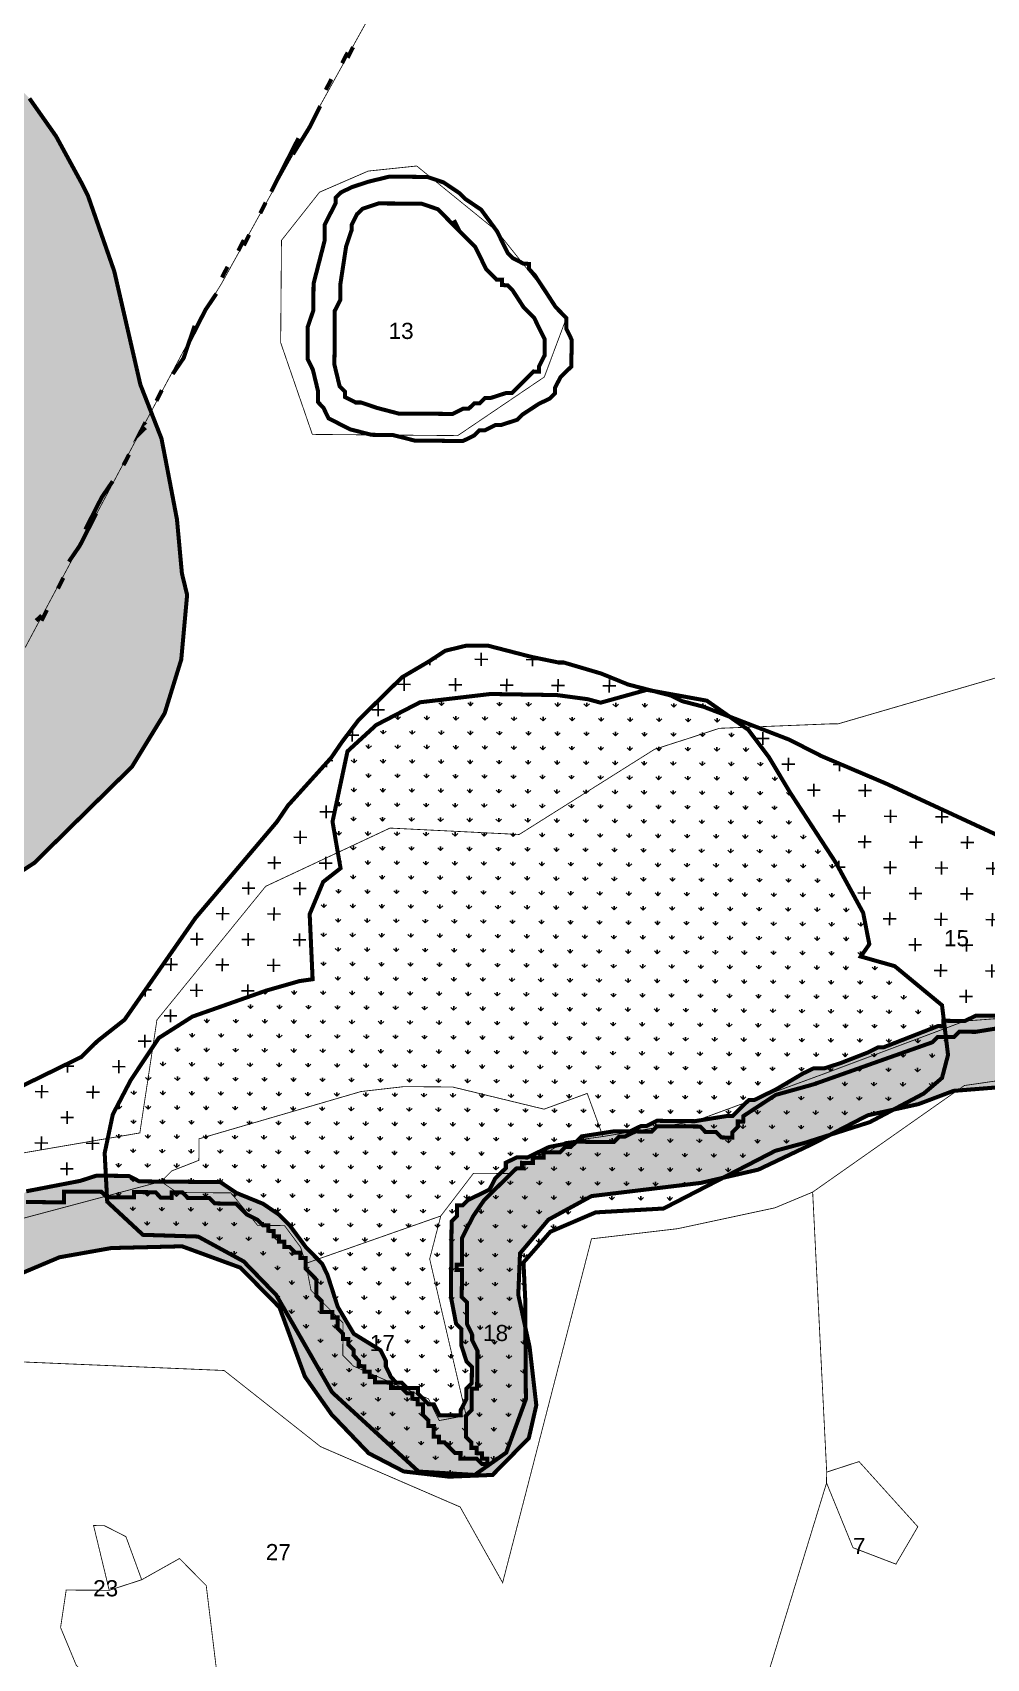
# Model space of a CAD drawing. Header units: metres. Extents: x 317370 to 326712, y 1824935 to 1838812.
# Drawn here: x 325332 to 326046, y 1825680 to 1826898 of the extents above; entities that cross this region are included whole.
import ezdxf

# ---------------------------------------------------------------- set-up
doc = ezdxf.new("R2010")
doc.units = ezdxf.units.M
doc.header["$MEASUREMENT"] = 0
for name, color, linetype in [('20M CRZ LINE', 140, 'Continuous'), ('CRZ LINE FOR RIVER OR CREEK', 84, 'Continuous'), ('HAZARDS LINE', 1, 'Continuous'), ('INTERTIDAL ZONE', 5, 'Continuous'), ('LOW TIDE LINE', 5, 'Continuous'), ('MANGROOVE', 112, 'Continuous'), ('NDZ-200M FROM CRZ', 30, 'Continuous'), ('RIVER', 4, 'Continuous'), ('SURVEY NO.', 7, 'Continuous'), ('SURVEY PLOT BOUNDARY', 35, 'Continuous'), ('VILLAGE BOUNDARY', 212, 'Continuous')]:
    doc.layers.add(name, color=color, linetype=linetype)
doc.layers.add('HIGH TIDE LINE', color=7, linetype='Continuous', true_color=0xff00c5)
doc.styles.add('PDF Arial', font='arial.ttf')
pattern_1 = [(89.54917, (306983.874, 1824194.798), (-10.7745325, 10.9454397), [2.879778, -18.840867]), (44.54917, (306983.874, 1824194.798), (-10.774532, 10.94544), [2.879778, -12.479037]), (134.54917, (306983.874, 1824194.798), (-10.94544, -10.774532), [2.879778, -12.479037])]
pattern_2 = [(359.54917, (306983.874, 1824194.798), (19.348987, 19.046862), [9.59926, -28.79778]), (89.54917, (306988.635, 1824189.961), (-19.046862, 19.348987), [9.59926, -28.79778])]

# ---------------------------------------------------------------- blocks, each defined once
blk = doc.blocks.new('81')
at = {"layer": 'INTERTIDAL ZONE'}
h = blk.add_hatch(dxfattribs=at)
h.set_pattern_fill('CROSS', color=256, scale=3.023389, angle=-0.4508)
h.set_pattern_definition(pattern_2)
h.paths.add_polyline_path([(325757.6, 1826417.8), (325729.5, 1826426.1), (325725.5, 1826426.1), (325705.3, 1826430.3), (325673.2, 1826438.6), (325657, 1826438.8), (325640.9, 1826434.9), (325628.7, 1826426.9), (325608.5, 1826415), (325592.2, 1826399), (325576, 1826383), (325563.8, 1826366.9), (325555.6, 1826354.9), (325523.1, 1826318.9), (325514.9, 1826306.8), (325453.9, 1826234.7), (325400.9, 1826158.6), (325380.6, 1826142.6), (325368.4, 1826130.6), (325319.8, 1826106.8), (325287.5, 1826099), (325263.3, 1826095.1), (325239.1, 1826091.3), (325198.8, 1826087.6), (325162.5, 1826083.8), (325134.2, 1826080), (325077.6, 1826060.3), (325013.6, 1826031.1), (325027.5, 1826022.5), (325031.1, 1826017.4), (325037, 1826020.3), (325041.1, 1826024.3), (325045.1, 1826024.3), (325069.3, 1826032.2), (325089.6, 1826040.1), (325093.6, 1826040), (325109.7, 1826043.9), (325142, 1826043.7), (325154, 1826039.6), (325178.2, 1826039.4), (325186.3, 1826043.3), (325190.3, 1826039.3), (325198.4, 1826039.2), (325202.4, 1826035.1), (325218.5, 1826035), (325234.6, 1826026.8), (325234.5, 1826022.8), (325238.6, 1826022.8), (325242.5, 1826014.7), (325246.5, 1826010.6), (325250.6, 1826010.6), (325254.6, 1826006.5), (325282.8, 1826006.3), (325307.1, 1826018.2), (325311.1, 1826022.2), (325323.2, 1826026.1), (325327.3, 1826030.1), (325367.7, 1826037.9), (325379.8, 1826041.8), (325386.9, 1826041.8), (325386, 1826058.7), (325392.1, 1826087.7), (325405.6, 1826113.5), (325426.5, 1826144.9), (325451.6, 1826160.9), (325506.6, 1826180.3), (325531.7, 1826187.5), (325541.6, 1826188.9), (325539.4, 1826237.6), (325549.5, 1826261.8), (325562.5, 1826272), (325556.5, 1826306.9), (325567.7, 1826359.6), (325589.2, 1826379.3), (325622, 1826396.3), (325674.7, 1826402.5), (325724.4, 1826401.7), (325747.5, 1826398.6), (325757.1, 1826396), (325792.4, 1826405.8), (325777.7, 1826409.6)])
h = blk.add_hatch(dxfattribs=at)
h.set_pattern_fill('CROSS', color=256, scale=3.023389, angle=-0.4508)
h.set_pattern_definition(pattern_2)
h.paths.add_polyline_path([(326300.1, 1826195.8), (326320.3, 1826199.7), (326344.5, 1826203.5), (326364.7, 1826207.4), (326372.8, 1826211.4), (326384.9, 1826215.3), (326388.9, 1826215.3), (326397, 1826219.3), (326405.1, 1826219.2), (326409.1, 1826223.2), (326413.1, 1826219.1), (326417.2, 1826219.1), (326425.2, 1826211), (326433.2, 1826206.9), (326441.3, 1826206.8), (326453.3, 1826202.7), (326457.3, 1826202.7), (326457.4, 1826210.7), (326461.5, 1826222.8), (326481.7, 1826222.6), (326485.8, 1826226.6), (326493.8, 1826230.6), (326497.9, 1826230.6), (326493.7, 1826206.4), (326497.7, 1826206.4), (326501.7, 1826202.3), (326525.9, 1826206.2), (326546.1, 1826206), (326546.1, 1826210), (326521.9, 1826210.2), (326513.9, 1826214.3), (326509.8, 1826214.3), (326509.9, 1826218.4), (326501.9, 1826226.5), (326501.9, 1826230.5), (326497.9, 1826234.6), (326445.5, 1826235), (326393.1, 1826239.4), (326324.6, 1826240), (326272.3, 1826248.5), (326244.1, 1826252.7), (326228, 1826256.9), (326215.9, 1826257), (326187.7, 1826261.2), (326155.5, 1826265.5), (326139.4, 1826269.7), (326123.3, 1826273.8), (326075.1, 1826290.3), (326059, 1826294.5), (325970.6, 1826335.5), (325922.4, 1826356), (325898.3, 1826368.3), (325866.2, 1826380.7), (325853.7, 1826385.5), (325867.7, 1826375.6), (325883, 1826355.3), (325898.9, 1826328.7), (325933.3, 1826275.9), (325953.6, 1826238.6), (325958.2, 1826215.1), (325951.8, 1826205.9), (325977.2, 1826198.7), (326012.6, 1826169.4), (326014, 1826157.8), (326029.7, 1826157.6), (326037.8, 1826161.6), (326053.9, 1826161.5), (326070, 1826157.3), (326110.3, 1826157), (326122.4, 1826152.9), (326130.4, 1826148.8), (326134.4, 1826148.8), (326138.4, 1826144.7), (326142.4, 1826140.6), (326142.4, 1826136.6), (326154.5, 1826136.5), (326158.6, 1826140.5), (326162.6, 1826144.5), (326166.7, 1826152.5), (326182.9, 1826160.5), (326191, 1826160.4), (326215.2, 1826172.3), (326251.6, 1826180.1), (326255.6, 1826184.1), (326275.8, 1826188)])
at = {"layer": 'MANGROOVE'}
h = blk.add_hatch(dxfattribs=at)
h.set_pattern_fill('GRASS', color=256, scale=0.604678, angle=-0.4508)
h.set_pattern_definition(pattern_1)
h.paths.add_polyline_path([(325443.8, 1826492.8), (325440.1, 1826533.2), (325432.4, 1826573.6), (325428.5, 1826593.8), (325412.7, 1826634.2), (325393.2, 1826719), (325373.5, 1826775.6), (325369.5, 1826783.7), (325349.6, 1826820.2), (325329.7, 1826848.5), (325321.7, 1826856.7), (325317.7, 1826860.7), (325285.8, 1826897.3), (325265.7, 1826913.5), (325247.8, 1826926.6), (325232.5, 1826913), (325223.1, 1826896.6), (325220.7, 1826879.4), (325227.5, 1826845), (325228.4, 1826817.3), (325224.6, 1826800.9), (325210.5, 1826771.1), (325179, 1826724.9), (325164.7, 1826710.5), (325154.6, 1826706.4), (325132.6, 1826720.4), (325099.8, 1826730.8), (325070.3, 1826736.2), (325017.2, 1826737), (324966.6, 1826731.4), (324914.8, 1826730.7), (324892.7, 1826723.8), (324871.5, 1826738.5), (324855.8, 1826746.1), (324825.2, 1826797.2), (324796.9, 1826813.8), (324783.9, 1826819.6), (324781.5, 1826856.7), (324769.7, 1826888.9), (324759.4, 1826904.7), (324742.3, 1826914.2), (324703.4, 1826914.1), (324692.9, 1826910.1), (324676.7, 1826898.3), (324660.8, 1826877.5), (324650.2, 1826853.6), (324640.6, 1826830.1), (324631.8, 1826797.3), (324630.3, 1826666), (324616.3, 1826651.5), (324595.7, 1826645.7), (324564.3, 1826642.9), (324528.1, 1826652.2), (324484.1, 1826673.1), (324465.6, 1826699), (324453.2, 1826732.8), (324404.8, 1826792), (324379.9, 1826805.6), (324352.6, 1826804.4), (324321.9, 1826803.1), (324204.3, 1826845.2), (324196.6, 1826872.9), (324180.3, 1826889.5), (324143, 1826906.6), (324113.1, 1826908.7), (324071.9, 1826894.8), (324019.2, 1826873.6), (323994.1, 1826872.3), (323968.4, 1826884.4), (323939.3, 1826894.4), (323904.1, 1826886.4), (323858.4, 1826872.2), (323820, 1826858.3), (323790.4, 1826847.7), (323774.9, 1826833.2), (323766.2, 1826811.6), (323759.2, 1826783.6), (323759.5, 1826772.9), (323772.9, 1826768.4), (323781.1, 1826755.9), (323783.9, 1826750.1), (323785.5, 1826747.7), (323791, 1826732.3), (323788.8, 1826716.9), (323788.8, 1826711.5), (323788.7, 1826703.4), (323788.6, 1826691.3), (323784.5, 1826679.3), (323780.3, 1826663.2), (323776.2, 1826643), (323788.2, 1826638.9), (323812.4, 1826638.7), (323836.6, 1826638.5), (323848.6, 1826630.4), (323860.7, 1826630.3), (323876.9, 1826634.2), (323885, 1826638.2), (323897.1, 1826646.1), (323909.2, 1826650.1), (323917.3, 1826654), (323929.5, 1826666), (323933.5, 1826666), (323941.7, 1826674), (323953.8, 1826673.9), (323965.9, 1826677.8), (323986, 1826677.7), (323994.1, 1826681.6), (323998.2, 1826685.6), (324006.3, 1826693.6), (324018.4, 1826693.6), (324022.4, 1826693.5), (324038.6, 1826693.4), (324054.7, 1826697.3), (324066.8, 1826693.2), (324082.8, 1826685), (324094.8, 1826672.8), (324106.8, 1826656.6), (324110.8, 1826648.5), (324114.8, 1826648.4), (324118.7, 1826636.3), (324130.6, 1826608), (324138.5, 1826579.7), (324146.4, 1826559.5), (324158.1, 1826519.1), (324166, 1826490.8), (324169.8, 1826470.6), (324169.7, 1826450.5), (324169.5, 1826430.3), (324169.3, 1826398.1), (324169.1, 1826373.9), (324177, 1826349.6), (324188.9, 1826333.4), (324204.9, 1826321.2), (324237.1, 1826304.8), (324269.2, 1826288.4), (324293.3, 1826280.2), (324321.5, 1826275.9), (324341.6, 1826275.8), (324353.7, 1826275.7), (324365.8, 1826275.6), (324377.9, 1826275.5), (324386, 1826275.4), (324414.2, 1826279.2), (324422.3, 1826279.1), (324442.4, 1826279), (324486.8, 1826282.7), (324531.2, 1826282.3), (324567.5, 1826286.1), (324591.6, 1826285.9), (324631.9, 1826277.5), (324668.1, 1826269.1), (324716.3, 1826244.6), (324760.5, 1826224.1), (324772.5, 1826219.9), (324792.6, 1826215.8), (324828.9, 1826207.4), (324840.9, 1826203.3), (324893.3, 1826194.8), (324941.6, 1826194.4), (324982, 1826198.1), (325014.2, 1826197.9), (325018.2, 1826197.9), (325034.4, 1826201.8), (325111, 1826209.2), (325163.4, 1826204.8), (325167.4, 1826204.7), (325175.5, 1826208.7), (325207.8, 1826216.5), (325228, 1826220.4), (325232.1, 1826224.4), (325252.3, 1826232.3), (325264.4, 1826236.2), (325280.6, 1826244.2), (325284.6, 1826244.1), (325296.8, 1826252.1), (325333.3, 1826276), (325361.7, 1826304), (325406.4, 1826348), (325430.9, 1826388.1), (325443.3, 1826428.3), (325447.7, 1826476.7)])
h = blk.add_hatch(dxfattribs=at)
h.set_pattern_fill('GRASS', color=256, scale=0.604678, angle=-0.4508)
h.set_pattern_definition(pattern_1)
h.paths.add_polyline_path([(325405.6, 1826113.5), (325426.5, 1826144.9), (325451.6, 1826160.9), (325506.6, 1826180.3), (325531.7, 1826187.5), (325541.6, 1826188.9), (325539.4, 1826237.6), (325549.5, 1826261.8), (325562.5, 1826272), (325556.5, 1826306.9), (325567.7, 1826359.6), (325589.2, 1826379.3), (325622, 1826396.3), (325674.7, 1826402.5), (325724.4, 1826401.7), (325747.5, 1826398.6), (325757.1, 1826396), (325791.7, 1826405.6), (325836.6, 1826397.5), (325867.7, 1826375.6), (325883, 1826355.3), (325898.9, 1826328.7), (325933.3, 1826275.9), (325953.6, 1826238.6), (325958.2, 1826215.1), (325951.8, 1826205.9), (325977.2, 1826198.7), (326012.6, 1826169.4), (326017.1, 1826132.2), (326012.6, 1826115), (325998.9, 1826103.3), (325958.6, 1826081.9), (325910.3, 1826066.5), (325887.8, 1826060.4), (325804.2, 1826017.2), (325753.4, 1826014.3), (325719.5, 1825999.8), (325699.4, 1825976.8), (325700.7, 1825949.3), (325701.2, 1825874.4), (325686.5, 1825834.4), (325662.9, 1825817.7), (325620.9, 1825820.2), (325556.2, 1825879.6), (325514.4, 1825952.4), (325490, 1825977.6), (325455.9, 1825996.2), (325414.6, 1825997.5), (325387.9, 1826022.3), (325386, 1826058.7), (325392.1, 1826087.7)])
at = {"layer": 'NDZ-200M FROM CRZ'}
h = blk.add_hatch(dxfattribs=at)
h.set_pattern_fill('CROSS', color=256, scale=3.023389, angle=-0.4508)
h.set_pattern_definition([(359.54917, (306983.874, 1824194.798), (19.348987, 19.046862), [9.59926, -28.79778]), (89.54917, (306988.635, 1824189.961), (-19.046862, 19.348987), [9.59926, -28.79778])])
h.paths.add_polyline_path([(325109.3, 1825991.5), (325147.6, 1825991.2), (325181.9, 1825991), (325218, 1825970.5), (325248.1, 1825958.2), (325282.4, 1825957.9), (325316.7, 1825965.7), (325352.2, 1825980.7), (325391, 1825987.6), (325443.9, 1825988.9), (325487.6, 1825972.9), (325516.8, 1825943.2), (325535.8, 1825891.4), (325555.8, 1825863), (325583.6, 1825833.9), (325609.8, 1825820.3), (325643.8, 1825816.4), (325676.3, 1825817.7), (325703.4, 1825845.3), (325709, 1825869.9), (325704, 1825913.4), (325695.5, 1825952.6), (325696.8, 1825983.6), (325718.1, 1826008.9), (325750.3, 1826026.5), (325832.2, 1826036.4), (325875.1, 1826046.3), (325916.1, 1826065.8), (325957, 1826087), (325995, 1826095.4), (326021.2, 1826105.3), (326067.6, 1826109), (326106.3, 1826105.4), (326125.9, 1826092.4), (326154.1, 1826088.1), (326186.8, 1826100.6), (326210.8, 1826115.9), (326294.7, 1826138.6), (326330, 1826151.3), (326379, 1826155), (326408.7, 1826162.7), (326445.1, 1826162.2), (326481.2, 1826160.4), (326472.6, 1826110.9), (326452.4, 1826081.7), (326435.6, 1826001.2), (326433.2, 1825962.9), (326447, 1825936), (326460.7, 1825914.7), (326485.4, 1825897), (326507.3, 1825895.9), (326543.7, 1825907.1), (326544.1, 1825960.1), (326540.2, 1825968.2), (326532.2, 1825976.3), (326528.2, 1825980.4), (326503.8, 1825960.4), (326507.8, 1825956.3), (326523.7, 1825928), (326523.7, 1825924), (326515.6, 1825924), (326511.6, 1825920), (326507.5, 1825920), (326503.5, 1825924.1), (326499.5, 1825924.1), (326495.5, 1825928.2), (326487.5, 1825940.4), (326483.6, 1825948.5), (326483.6, 1825956.5), (326479.7, 1825964.6), (326479.8, 1825976.7), (326483.8, 1825976.7), (326516.2, 1825992.6), (326516.2, 1825996.6), (326479.8, 1825988.8), (326475.8, 1825992.9), (326480.1, 1826021.1), (326484.2, 1826029.1), (326484.3, 1826037.1), (326528.5, 1826024.7), (326532.6, 1826036.8), (326496.4, 1826045.1), (326492.4, 1826045.1), (326488.4, 1826049.2), (326492.5, 1826061.3), (326500.7, 1826077.3), (326504.8, 1826085.4), (326504.8, 1826089.4), (326512.9, 1826089.3), (326524.9, 1826085.2), (326529, 1826085.2), (326545, 1826075.4), (326545.3, 1826107.9), (326537.3, 1826113.3), (326525.3, 1826125.5), (326521.2, 1826125.6), (326521.3, 1826137.6), (326525.4, 1826137.6), (326525.5, 1826153.7), (326529.5, 1826153.7), (326529.5, 1826157.7), (326537.6, 1826157.7), (326537.6, 1826161.7), (326533.7, 1826173.8), (326537.8, 1826177.8), (326533.9, 1826198), (326546, 1826199.9), (326546.1, 1826206), (326525.9, 1826206.2), (326501.7, 1826202.3), (326497.7, 1826206.4), (326493.7, 1826206.4), (326497.9, 1826230.6), (326493.8, 1826230.6), (326485.8, 1826226.6), (326481.7, 1826222.6), (326461.5, 1826222.8), (326457.4, 1826210.7), (326457.3, 1826202.7), (326453.3, 1826202.7), (326441.3, 1826206.8), (326433.2, 1826206.9), (326425.2, 1826211), (326417.2, 1826219.1), (326413.1, 1826219.1), (326409.1, 1826223.2), (326405.1, 1826219.2), (326397, 1826219.3), (326388.9, 1826215.3), (326384.9, 1826215.3), (326372.8, 1826211.4), (326364.7, 1826207.4), (326344.5, 1826203.5), (326320.3, 1826199.7), (326300.1, 1826195.8), (326275.8, 1826188), (326255.6, 1826184.1), (326251.6, 1826180.1), (326215.2, 1826172.3), (326191, 1826160.4), (326182.9, 1826160.5), (326166.7, 1826152.5), (326162.6, 1826144.5), (326158.6, 1826140.5), (326154.5, 1826136.5), (326142.4, 1826136.6), (326142.4, 1826140.6), (326138.4, 1826144.7), (326134.4, 1826148.8), (326130.4, 1826148.8), (326122.4, 1826152.9), (326110.3, 1826157), (326070, 1826157.3), (326053.9, 1826161.5), (326037.8, 1826161.6), (326029.7, 1826157.6), (326013.6, 1826157.8), (326013.5, 1826153.7), (326009.5, 1826153.8), (325969.1, 1826138), (325965.1, 1826138), (325957, 1826134), (325936.7, 1826126.1), (325924.6, 1826122.2), (325916.6, 1826122.2), (325908.5, 1826118.3), (325888.2, 1826106.3), (325872, 1826098.4), (325868, 1826098.4), (325863.9, 1826094.4), (325859.9, 1826090.4), (325855.8, 1826086.4), (325851.8, 1826086.5), (325827.6, 1826082.6), (325799.3, 1826082.9), (325791.3, 1826078.9), (325787.2, 1826078.9), (325779.1, 1826075), (325767, 1826075), (325742.8, 1826071.2), (325738.8, 1826067.2), (325718.6, 1826063.3), (325710.5, 1826059.4), (325702.4, 1826055.4), (325694.3, 1826055.5), (325686.2, 1826051.5), (325686.2, 1826047.5), (325682.1, 1826043.5), (325678.1, 1826039.5), (325674, 1826031.4), (325657.8, 1826023.5), (325653.7, 1826019.5), (325649.7, 1826019.5), (325649.6, 1826011.5), (325645.6, 1826007.5), (325645.1, 1825951), (325649, 1825930.8), (325653, 1825926.8), (325652.9, 1825914.7), (325656.8, 1825902.6), (325660.8, 1825898.5), (325660.7, 1825886.4), (325656.7, 1825882.4), (325656.6, 1825874.3), (325652.5, 1825866.3), (325652.5, 1825862.3), (325636.4, 1825862.4), (325632.4, 1825870.5), (325628.4, 1825870.5), (325624.4, 1825874.6), (325620.4, 1825878.7), (325620.4, 1825882.7), (325612.3, 1825882.7), (325608.3, 1825886.8), (325604.3, 1825886.8), (325600.3, 1825890.9), (325596.4, 1825899), (325596.4, 1825903), (325592.4, 1825911.1), (325572.4, 1825923.4), (325560.4, 1825943.6), (325556.5, 1825955.8), (325552.6, 1825967.9), (325548.6, 1825976), (325540.6, 1825984.1), (325536.6, 1825988.2), (325524.6, 1826004.4), (325516.6, 1826012.5), (325504.6, 1826020.7), (325484.5, 1826028.9), (325472.5, 1826037), (325412, 1826037.5), (325404, 1826041.6), (325379.8, 1826041.8), (325367.7, 1826037.9), (325327.3, 1826030.1), (325323.2, 1826026.1), (325311.1, 1826022.2), (325307.1, 1826018.2), (325282.8, 1826006.3), (325254.6, 1826006.5), (325250.6, 1826010.6), (325246.5, 1826010.6), (325242.5, 1826014.7), (325238.6, 1826022.8), (325234.5, 1826022.8), (325234.6, 1826026.8), (325218.5, 1826035), (325202.4, 1826035.1), (325198.4, 1826039.2), (325190.3, 1826039.3), (325186.3, 1826043.3), (325178.2, 1826039.4), (325154, 1826039.6), (325142, 1826043.7), (325109.7, 1826043.9), (325093.6, 1826040), (325089.6, 1826040.1), (325069.3, 1826032.2), (325045.1, 1826024.3), (325041.1, 1826024.3), (325037, 1826020.3), (325020.8, 1826012.4), (325012.7, 1826000.3), (325008.6, 1825992.3), (325008.5, 1825988.3), (325004.4, 1825972.2), (325004.3, 1825960.1), (325000.2, 1825956.1), (324992, 1825940), (324988, 1825936), (324983.9, 1825928), (324983.8, 1825924), (324987.8, 1825919.9), (324987.8, 1825911.8), (324995.8, 1825903.7), (324995.5, 1825867.4), (324999.4, 1825859.3), (324999.3, 1825843.2), (324967.1, 1825843.5), (324959, 1825847.6), (324947, 1825851.7), (324947, 1825855.7), (324943, 1825855.8), (324943, 1825859.8), (324939.1, 1825867.9), (324935, 1825867.9), (324927, 1825872), (324910.9, 1825872.1), (324890.7, 1825876.3), (324830.3, 1825876.8), (324810.1, 1825872.9), (324802, 1825869), (324797.9, 1825865), (324793.9, 1825861), (324789.8, 1825852.9), (324785.7, 1825848.9), (324761.5, 1825849.1), (324757.5, 1825845.1), (324753.4, 1825845.2), (324749.4, 1825841.2), (324741.3, 1825841.2), (324741.3, 1825837.2), (324733.2, 1825833.2), (324729.1, 1825825.2), (324729.1, 1825821.2), (324725, 1825817.2), (324720.9, 1825813.2), (324716.9, 1825809.2), (324712.8, 1825805.2), (324704.7, 1825801.2), (324696.6, 1825797.2), (324692.6, 1825797.3), (324684.5, 1825793.3), (324676.4, 1825793.3), (324668.4, 1825789.4), (324664.3, 1825789.4), (324660.3, 1825785.4), (324656.2, 1825785.4), (324652.2, 1825781.4), (324648.1, 1825777.4), (324648.1, 1825773.4), (324640, 1825769.4), (324631.9, 1825769.5), (324619.8, 1825761.5), (324603.5, 1825749.6), (324587.3, 1825733.6), (324587.3, 1825729.5), (324579.1, 1825717.5), (324575, 1825713.5), (324570.9, 1825701.5), (324566.9, 1825697.5), (324558.8, 1825693.5), (324546.7, 1825693.6), (324514.5, 1825697.9), (324498.3, 1825694), (324474.1, 1825694.2), (324445.9, 1825690.3), (324405.5, 1825682.6), (324389.3, 1825678.7), (324385.3, 1825678.7), (324377.2, 1825674.8), (324365.1, 1825666.8), (324332.7, 1825646.9), (324308.4, 1825635), (324304.3, 1825631), (324276.1, 1825631.2), (324264, 1825627.3), (324199.4, 1825611.6), (324187.3, 1825611.7), (324183.2, 1825607.7), (324179.2, 1825607.8), (324171.1, 1825603.8), (324159, 1825599.9), (324150.9, 1825599.9), (324134.7, 1825592), (324102.3, 1825572.1), (324082.1, 1825560.2), (324078, 1825560.2), (324053.7, 1825544.3), (324033.4, 1825524.3), (324025.3, 1825520.3), (324017.1, 1825504.2), (324009, 1825496.2), (324008.8, 1825472), (324012.8, 1825463.9), (324016.7, 1825447.8), (324024.6, 1825427.6), (324024.5, 1825423.5), (324028.5, 1825419.5), (324040.5, 1825403.3), (324048.5, 1825395.1), (324060.5, 1825378.9), (324064.4, 1825370.8), (324068.4, 1825362.7), (324072.4, 1825358.7), (324076.4, 1825354.6), (324080.4, 1825346.5), (324088.4, 1825342.4), (324092.4, 1825338.3), (324096.4, 1825338.3), (324104.4, 1825330.2), (324120.5, 1825322), (324136.6, 1825313.8), (324160.7, 1825313.6), (324189, 1825317.4), (324209.2, 1825321.3), (324233.4, 1825329.2), (324245.5, 1825333.1), (324261.7, 1825341), (324281.9, 1825344.9), (324330.3, 1825344.5), (324334.3, 1825340.5), (324338.3, 1825336.4), (324338.1, 1825316.2), (324334.1, 1825312.2), (324321.9, 1825304.3), (324305.7, 1825296.3), (324301.7, 1825292.3), (324297.6, 1825288.3), (324293.5, 1825284.3), (324285.4, 1825276.3), (324285.4, 1825272.3), (324277.2, 1825256.3), (324273.1, 1825248.2), (324272.9, 1825220), (324276.8, 1825211.9), (324276.8, 1825207.9), (324280.8, 1825199.8), (324280.7, 1825191.7), (324276.6, 1825187.7), (324276.6, 1825183.7), (324284.6, 1825171.5), (324292.6, 1825167.4), (324304.6, 1825155.2), (324312.6, 1825147.1), (324316.5, 1825135), (324328.5, 1825122.8), (324332.5, 1825114.7), (324344.4, 1825090.4), (324348.3, 1825078.3), (324356.3, 1825066.1), (324360.2, 1825054), (324380.2, 1825029.7), (324384.2, 1825021.6), (324392.2, 1825013.4), (324400.2, 1825005.3), (324408.2, 1825001.2), (324420.2, 1824993.1), (324436.3, 1824988.9), (324432.2, 1824980.9), (324444.3, 1824976.8), (324456.3, 1824972.6), (324496.7, 1824972.3), (324516.8, 1824976.2), (324524.9, 1824976.1), (324529, 1824980.1), (324545.1, 1824980), (324557.2, 1824988), (324565.3, 1824991.9), (324597.7, 1825007.8), (324609.8, 1825007.7), (324609.8, 1825011.7), (324613.9, 1825015.7), (324626.1, 1825023.7), (324630.1, 1825027.7), (324634.2, 1825031.7), (324638.3, 1825039.7), (324642.3, 1825043.7), (324646.4, 1825043.7), (324654.5, 1825047.7), (324682.7, 1825051.5), (324698.8, 1825051.4), (324714.8, 1825035.1), (324714.8, 1825031.1), (324730.8, 1825018.8), (324742.8, 1825010.7), (324746.8, 1825002.6), (324750.8, 1825002.6), (324762.9, 1824994.4), (324782.9, 1824982.2), (324795, 1824974), (324803, 1824969.9), (324807, 1824965.8), (324908.8, 1824965), (324872.5, 1824986.1), (324795.4, 1825031.8), (324756, 1825064.9), (324727.3, 1825089.4), (324711.3, 1825099.6), (324673, 1825104), (324644.8, 1825098.1), (324565.6, 1825047.8), (324529.3, 1825028.5), (324487.5, 1825028.3), (324452.8, 1825033.1), (324411.3, 1825068.5), (324369, 1825146.7), (324343.1, 1825181.9), (324319.1, 1825214), (324321.9, 1825244.9), (324353.9, 1825267.7), (324374.1, 1825283.7), (324390.5, 1825317.8), (324384.2, 1825357.9), (324350.8, 1825388.7), (324326.6, 1825392.9), (324284.3, 1825393.3), (324236.8, 1825389.8), (324209.6, 1825373.7), (324159.8, 1825374.4), (324120.9, 1825378.4), (324101.7, 1825406.9), (324071.2, 1825444.2), (324055.8, 1825470.7), (324069.4, 1825491.7), (324130.2, 1825533.6), (324167.9, 1825554.6), (324211.1, 1825563.2), (324259.4, 1825567.3), (324316.2, 1825572.5), (324393.6, 1825624.6), (324429.3, 1825636), (324485.8, 1825643.7), (324518.1, 1825645.4), (324550.3, 1825641.1), (324582.6, 1825648.9), (324611, 1825676.9), (324635.5, 1825709), (324678, 1825734.9), (324732.6, 1825760.7), (324783.7, 1825792), (324817.7, 1825812.4), (324846.9, 1825822.4), (324868.2, 1825824.1), (324912.5, 1825819.3), (324938.5, 1825803.4), (324978.9, 1825796.6), (325007, 1825794.8), (325033.3, 1825808.7), (325053.7, 1825843.1), (325048, 1825879.1), (325040.2, 1825915.5), (325050.5, 1825947.6), (325072.4, 1825981.5)])
at = {"layer": '20M CRZ LINE', "lineweight": 18, "const_width": 3.02}
blk.add_lwpolyline([(325647.4, 1826757.3), (325651.4, 1826749.2), (325663.4, 1826737.1), (325667.4, 1826729), (325671.3, 1826720.9), (325675.3, 1826716.8), (325679.3, 1826712.7), (325683.4, 1826712.7), (325683.3, 1826708.7), (325687.4, 1826708.6), (325691.4, 1826704.6), (325699.3, 1826692.4), (325707.3, 1826684.3), (325711.3, 1826676.2), (325715.3, 1826668.1), (325715.2, 1826664.1), (325715.2, 1826660), (325715.2, 1826656), (325711.1, 1826648), (325711, 1826643.9), (325707, 1826644), (325703, 1826640), (325698.9, 1826636), (325690.8, 1826628), (325686.7, 1826628), (325674.6, 1826624.1), (325670.6, 1826624.1), (325666.5, 1826620.1), (325662.5, 1826620.1), (325658.4, 1826616.1), (325654.4, 1826616.2), (325646.3, 1826612.2), (325638.2, 1826612.3), (325622.1, 1826612.4), (325606, 1826612.5), (325589.9, 1826616.7), (325577.8, 1826620.8), (325573.8, 1826620.8), (325565.8, 1826624.9), (325565.8, 1826629), (325561.8, 1826633), (325557.9, 1826649.2), (325558, 1826657.2), (325558, 1826665.3), (325558.1, 1826669.3), (325558.1, 1826677.4), (325558.2, 1826689.5), (325562.3, 1826697.5), (325562.4, 1826701.6), (325562.4, 1826705.6), (325562.4, 1826709.6), (325566.7, 1826737.8), (325570.8, 1826749.9), (325570.8, 1826753.9), (325574.9, 1826761.9), (325579, 1826765.9), (325591.1, 1826769.9), (325599.2, 1826769.8), (325603.2, 1826769.8), (325615.3, 1826769.7), (325623.4, 1826769.6), (325635.4, 1826765.5), (325639.4, 1826761.4), (325651.4, 1826749.2), (325663.4, 1826737.1), (325667.4, 1826729), (325671.3, 1826720.9), (325675.3, 1826716.8)], dxfattribs=at)
at = {"layer": 'CRZ LINE FOR RIVER OR CREEK', "ltscale": 0.1, "const_width": 3.02, "flags": 128}
blk.add_lwpolyline([(325316.7, 1825965.7), (325352.2, 1825980.7), (325391, 1825987.6), (325443.9, 1825988.9), (325487.6, 1825972.9), (325516.8, 1825943.2), (325535.8, 1825891.4), (325555.8, 1825863), (325583.6, 1825833.9), (325609.8, 1825820.3), (325643.8, 1825816.4), (325676.3, 1825817.7), (325703.4, 1825845.3), (325709, 1825869.9), (325704, 1825913.4), (325695.5, 1825952.6), (325696.8, 1825983.6), (325718.1, 1826008.9), (325750.3, 1826026.5), (325832.2, 1826036.4), (325875.1, 1826046.3), (325916.1, 1826065.8), (325957, 1826087), (325995, 1826095.4), (326021.2, 1826105.3), (326067.6, 1826109)], dxfattribs=at)
at = {"layer": 'HAZARDS LINE', "lineweight": 18, "const_width": 3.02}
blk.add_lwpolyline([(325327.2, 1826022.1), (325355.5, 1826021.8), (325355.5, 1826029.9), (325383.7, 1826029.7), (325387.7, 1826025.6), (325407.9, 1826025.5), (325407.9, 1826029.5), (325424, 1826029.4), (325428, 1826025.3), (325436.1, 1826025.2), (325436.1, 1826029.3), (325444.2, 1826029.2), (325448.2, 1826025.1), (325464.3, 1826025), (325468.3, 1826021), (325484.4, 1826020.8), (325488.4, 1826016.8), (325492.4, 1826012.7), (325500.5, 1826008.6), (325504.5, 1826004.5), (325508.5, 1826004.5), (325508.5, 1826000.5), (325512.5, 1826000.4), (325512.5, 1825996.4), (325516.5, 1825996.4), (325516.5, 1825992.4), (325520.5, 1825992.3), (325520.5, 1825988.3), (325524.5, 1825988.3), (325528.5, 1825984.2), (325532.5, 1825984.2), (325532.5, 1825980.1), (325536.5, 1825980.1), (325536.5, 1825972), (325540.5, 1825968), (325544.5, 1825963.9), (325544.4, 1825951.8), (325548.4, 1825947.8), (325548.3, 1825939.7), (325556.4, 1825939.6), (325556.3, 1825935.6), (325560.4, 1825935.6), (325560.3, 1825927.5), (325564.3, 1825923.4), (325564.3, 1825919.4), (325568.3, 1825919.4), (325568.3, 1825915.3), (325572.3, 1825911.3), (325572.2, 1825907.3), (325576.2, 1825903.2), (325576.2, 1825899.2), (325580.2, 1825899.1), (325580.2, 1825895.1), (325584.2, 1825895.1), (325584.2, 1825891), (325588.2, 1825891), (325588.2, 1825887), (325600.3, 1825886.9), (325600.3, 1825882.8), (325608.3, 1825882.8), (325612.3, 1825878.7), (325616.3, 1825878.7), (325616.3, 1825874.7), (325620.3, 1825874.6), (325620.3, 1825870.6), (325624.3, 1825870.6), (325624.3, 1825862.5), (325628.3, 1825858.4), (325628.2, 1825854.4), (325632.3, 1825854.4), (325632.2, 1825846.3), (325636.2, 1825846.3), (325636.2, 1825842.2), (325640.2, 1825842.2), (325644.2, 1825838.1), (325648.2, 1825834.1), (325652.3, 1825834.1), (325652.2, 1825830), (325664.3, 1825829.9), (325668.3, 1825825.9), (325672.4, 1825825.8), (325672.4, 1825829.9), (325668.4, 1825829.9), (325668.4, 1825833.9), (325664.4, 1825834), (325664.4, 1825838), (325660.4, 1825838), (325660.4, 1825842.1), (325656.4, 1825846.1), (325656.5, 1825862.2), (325660.6, 1825866.2), (325660.7, 1825882.4), (325664.7, 1825882.3), (325665, 1825910.6), (325661, 1825918.6), (325661, 1825922.7), (325657.1, 1825930.8), (325657.2, 1825946.9), (325653.2, 1825951), (325653.4, 1825971.1), (325649.3, 1825971.2), (325649.4, 1825975.2), (325653.4, 1825975.1), (325653.5, 1825995.3), (325661.7, 1826011.4), (325669.9, 1826023.4), (325686.1, 1826039.4), (325694.3, 1826047.4), (325698.3, 1826047.4), (325698.3, 1826051.4), (325706.4, 1826051.3), (325706.4, 1826055.4), (325714.5, 1826055.3), (325714.5, 1826059.3), (325726.6, 1826059.2), (325730.7, 1826063.2), (325734.7, 1826063.2), (325738.8, 1826067.2), (325767, 1826067), (325771, 1826071), (325775.1, 1826071), (325783.2, 1826074.9), (325795.3, 1826074.8), (325799.3, 1826078.8), (325831.6, 1826078.6), (325835.6, 1826074.5), (325843.6, 1826074.4), (325847.6, 1826070.4), (325855.7, 1826070.3), (325855.7, 1826074.3), (325859.8, 1826078.3), (325859.8, 1826082.4), (325863.8, 1826082.3), (325863.9, 1826086.4), (325888.2, 1826102.3), (325916.5, 1826110.2), (326005.4, 1826141.7), (326009.5, 1826145.7), (326021.5, 1826145.6), (326025.6, 1826149.6), (326037.7, 1826149.5), (326061.9, 1826153.4)], dxfattribs=at)
at = {"layer": 'HIGH TIDE LINE', "lineweight": 35, "const_width": 3.02}
blk.add_lwpolyline([(325542.3, 1826709.8), (325550.6, 1826742), (325550.7, 1826754.1), (325554.8, 1826762.1), (325558.9, 1826770.1), (325558.9, 1826774.2), (325563, 1826778.2), (325571.1, 1826782.1), (325583.2, 1826786.1), (325599.3, 1826790), (325607.4, 1826789.9), (325615.5, 1826789.8), (325627.5, 1826789.7), (325639.6, 1826785.6), (325651.6, 1826777.5), (325655.6, 1826773.4), (325667.7, 1826765.2), (325679.6, 1826749), (325683.6, 1826740.9), (325687.6, 1826732.8), (325691.6, 1826728.8), (325699.6, 1826724.7), (325703.6, 1826724.6), (325703.6, 1826720.6), (325707.6, 1826716.5), (325715.6, 1826704.4), (325723.5, 1826692.2), (325731.5, 1826684.1), (325731.5, 1826676), (325735.4, 1826667.9), (325735.4, 1826659.9), (325735.3, 1826655.9), (325735.3, 1826647.8), (325727.1, 1826639.8), (325723, 1826631.8), (325723, 1826627.7), (325719, 1826623.7), (325710.9, 1826619.8), (325698.7, 1826611.8), (325694.6, 1826607.8), (325682.5, 1826603.9), (325678.5, 1826603.9), (325670.4, 1826599.9), (325666.4, 1826600), (325662.3, 1826596), (325654.2, 1826592), (325646.1, 1826592), (325638.1, 1826592.1), (325617.9, 1826592.3), (325601.8, 1826596.4), (325585.7, 1826596.6), (325569.6, 1826600.7), (325561.6, 1826604.8), (325553.6, 1826608.9), (325549.6, 1826617), (325545.6, 1826621.1), (325545.7, 1826629.1), (325541.8, 1826645.3), (325537.8, 1826653.4), (325537.9, 1826665.5), (325537.9, 1826669.5), (325538, 1826677.6), (325542.1, 1826689.6), (325542.2, 1826697.7)], close=True, dxfattribs=at)
blk.add_lwpolyline([(325327.3, 1826030.1), (325367.7, 1826037.9), (325379.8, 1826041.8), (325404, 1826041.6), (325412, 1826037.5), (325472.5, 1826037), (325484.5, 1826028.9), (325504.6, 1826020.7), (325516.6, 1826012.5), (325524.6, 1826004.4), (325536.6, 1825988.2), (325540.6, 1825984.1), (325548.6, 1825976), (325552.6, 1825967.9), (325556.5, 1825955.8), (325560.4, 1825943.6), (325572.4, 1825923.4), (325592.4, 1825911.1), (325596.4, 1825903), (325596.4, 1825899), (325600.3, 1825890.9), (325604.3, 1825886.8), (325608.3, 1825886.8), (325612.3, 1825882.7), (325620.4, 1825882.7), (325620.4, 1825878.7), (325624.4, 1825874.6), (325628.4, 1825870.5), (325632.4, 1825870.5), (325636.4, 1825862.4), (325652.5, 1825862.3), (325652.5, 1825866.3), (325656.6, 1825874.3), (325656.7, 1825882.4), (325660.7, 1825886.4), (325660.8, 1825898.5), (325656.8, 1825902.6), (325652.9, 1825914.7), (325653, 1825926.8), (325649, 1825930.8), (325645.1, 1825951), (325645.6, 1826007.5), (325649.6, 1826011.5), (325649.7, 1826019.5), (325653.7, 1826019.5), (325657.8, 1826023.5), (325674, 1826031.4), (325678.1, 1826039.5), (325682.1, 1826043.5), (325686.2, 1826047.5), (325686.2, 1826051.5), (325694.3, 1826055.5), (325702.4, 1826055.4), (325710.5, 1826059.4), (325718.6, 1826063.3), (325738.8, 1826067.2), (325742.8, 1826071.2), (325767, 1826075), (325779.1, 1826075), (325787.2, 1826078.9), (325791.3, 1826078.9), (325799.3, 1826082.9), (325827.6, 1826082.6), (325851.8, 1826086.5), (325855.8, 1826086.4), (325859.9, 1826090.4), (325863.9, 1826094.4), (325868, 1826098.4), (325872, 1826098.4), (325888.2, 1826106.3), (325908.5, 1826118.3), (325916.6, 1826122.2), (325924.6, 1826122.2), (325936.7, 1826126.1), (325957, 1826134), (325965.1, 1826138), (325969.1, 1826138), (326009.5, 1826153.8), (326013.5, 1826153.7), (326013.6, 1826157.8), (326029.7, 1826157.6), (326037.8, 1826161.6), (326053.9, 1826161.5)], dxfattribs=at)
at = {"layer": 'INTERTIDAL ZONE', "const_width": 3.02, "flags": 128}
for points in [[(325327.3, 1826030.1), (325367.7, 1826037.9), (325379.8, 1826041.8), (325386.9, 1826041.8), (325386, 1826058.7), (325392.1, 1826087.7), (325405.6, 1826113.5), (325426.5, 1826144.9), (325451.6, 1826160.9), (325506.6, 1826180.3), (325531.7, 1826187.5), (325541.6, 1826188.9), (325539.4, 1826237.6), (325549.5, 1826261.8), (325562.5, 1826272), (325556.5, 1826306.9), (325567.7, 1826359.6), (325589.2, 1826379.3), (325622, 1826396.3), (325674.7, 1826402.5), (325724.4, 1826401.7), (325747.5, 1826398.6), (325757.1, 1826396), (325792.4, 1826405.8), (325777.7, 1826409.6), (325757.6, 1826417.8), (325729.5, 1826426.1), (325725.5, 1826426.1), (325705.3, 1826430.3), (325673.2, 1826438.6), (325657, 1826438.8), (325640.9, 1826434.9), (325628.7, 1826426.9), (325608.5, 1826415), (325592.2, 1826399), (325576, 1826383), (325563.8, 1826366.9), (325555.6, 1826354.9), (325523.1, 1826318.9), (325514.9, 1826306.8), (325453.9, 1826234.7), (325400.9, 1826158.6), (325380.6, 1826142.6), (325368.4, 1826130.6), (325319.8, 1826106.8)], [(326059, 1826294.5), (325970.6, 1826335.5), (325922.4, 1826356), (325898.3, 1826368.3), (325866.2, 1826380.7), (325853.7, 1826385.5), (325867.7, 1826375.6), (325883, 1826355.3), (325898.9, 1826328.7), (325933.3, 1826275.9), (325953.6, 1826238.6), (325958.2, 1826215.1), (325951.8, 1826205.9), (325977.2, 1826198.7), (326012.6, 1826169.4), (326014, 1826157.8), (326029.7, 1826157.6), (326037.8, 1826161.6), (326053.9, 1826161.5)]]:
    blk.add_lwpolyline(points, dxfattribs=at)
at = {"layer": 'LOW TIDE LINE', "lineweight": 18, "const_width": 3.02}
for points in [[(325296.8, 1826252.1), (325333.3, 1826276), (325361.7, 1826304), (325406.4, 1826348), (325430.9, 1826388.1), (325443.3, 1826428.3), (325447.7, 1826476.7), (325443.8, 1826492.8), (325440.1, 1826533.2), (325432.4, 1826573.6), (325428.5, 1826593.8), (325412.7, 1826634.2), (325393.2, 1826719), (325373.5, 1826775.6), (325369.5, 1826783.7), (325349.6, 1826820.2), (325329.7, 1826848.5)], [(325319.8, 1826106.8), (325368.4, 1826130.6), (325380.6, 1826142.6), (325400.9, 1826158.6), (325453.9, 1826234.7), (325514.9, 1826306.8), (325523.1, 1826318.9), (325555.6, 1826354.9), (325563.8, 1826366.9), (325576, 1826383), (325592.2, 1826399), (325608.5, 1826415), (325628.7, 1826426.9), (325640.9, 1826434.9), (325657, 1826438.8), (325673.2, 1826438.6), (325705.3, 1826430.3), (325725.5, 1826426.1), (325729.5, 1826426.1), (325757.6, 1826417.8), (325777.7, 1826409.6), (325809.9, 1826401.3), (325817.9, 1826397.2), (325834, 1826393), (325866.2, 1826380.7), (325898.3, 1826368.3), (325922.4, 1826356), (325970.6, 1826335.5), (326059, 1826294.5)]]:
    blk.add_lwpolyline(points, dxfattribs=at)
at = {"layer": 'MANGROOVE', "const_width": 3.02, "flags": 128}
blk.add_lwpolyline([(325296.8, 1826252.1), (325333.3, 1826276), (325361.7, 1826304), (325406.4, 1826348), (325430.9, 1826388.1), (325443.3, 1826428.3), (325447.7, 1826476.7), (325443.8, 1826492.8), (325440.1, 1826533.2), (325432.4, 1826573.6), (325428.5, 1826593.8), (325412.7, 1826634.2), (325393.2, 1826719), (325373.5, 1826775.6), (325369.5, 1826783.7), (325349.6, 1826820.2), (325329.7, 1826848.5)], dxfattribs=at)
blk.add_lwpolyline([(325405.6, 1826113.5), (325426.5, 1826144.9), (325451.6, 1826160.9), (325506.6, 1826180.3), (325531.7, 1826187.5), (325541.6, 1826188.9), (325539.4, 1826237.6), (325549.5, 1826261.8), (325562.5, 1826272), (325556.5, 1826306.9), (325567.7, 1826359.6), (325589.2, 1826379.3), (325622, 1826396.3), (325674.7, 1826402.5), (325724.4, 1826401.7), (325747.5, 1826398.6), (325757.1, 1826396), (325791.7, 1826405.6), (325836.6, 1826397.5), (325867.7, 1826375.6), (325883, 1826355.3), (325898.9, 1826328.7), (325933.3, 1826275.9), (325953.6, 1826238.6), (325958.2, 1826215.1), (325951.8, 1826205.9), (325977.2, 1826198.7), (326012.6, 1826169.4), (326017.1, 1826132.2), (326012.6, 1826115), (325998.9, 1826103.3), (325958.6, 1826081.9), (325910.3, 1826066.5), (325887.8, 1826060.4), (325804.2, 1826017.2), (325753.4, 1826014.3), (325719.5, 1825999.8), (325699.4, 1825976.8), (325700.7, 1825949.3), (325701.2, 1825874.4), (325686.5, 1825834.4), (325662.9, 1825817.7), (325620.9, 1825820.2), (325556.2, 1825879.6), (325514.4, 1825952.4), (325490, 1825977.6), (325455.9, 1825996.2), (325414.6, 1825997.5), (325387.9, 1826022.3), (325386, 1826058.7), (325392.1, 1826087.7)], close=True, dxfattribs=at)
at = {"layer": 'RIVER', "flags": 128}
for points in [[(325329.7, 1826848.5, 3.02, 3.02, 0), (325349.6, 1826820.2, 3.02, 3.02, 0), (325369.5, 1826783.7, 3.02, 3.02, 0), (325373.5, 1826775.6, 3.02, 3.02, 0), (325393.2, 1826719, 3.02, 3.02, 0), (325412.7, 1826634.2, 3.02, 3.02, 0), (325428.5, 1826593.8, 3.02, 3.02, 0), (325432.4, 1826573.6, 3.02, 3.02, 0), (325440.1, 1826533.2, 3.02, 3.02, 0), (325443.8, 1826492.8, 3.02, 3.02, 0), (325447.7, 1826476.7, 3.02, 3.02, 0), (325443.3, 1826428.3, 3.02, 3.02, 0), (325430.9, 1826388.1, 3.02, 3.02, 0), (325406.4, 1826348, 3.02, 3.02, 0), (325361.7, 1826304, 3.02, 3.02, 0), (325333.3, 1826276, 3.02, 3.02, 0), (325296.8, 1826252.1, 3.02, 3.02, 0)], [(325319.8, 1826106.8, 3.02, 3.02, 0), (325368.4, 1826130.6, 3.02, 3.02, 0), (325380.6, 1826142.6, 3.02, 3.02, 0), (325400.9, 1826158.6, 3.02, 3.02, 0), (325453.9, 1826234.7, 3.02, 3.02, 0), (325514.9, 1826306.8, 3.02, 3.02, 0), (325523.1, 1826318.9, 3.02, 3.02, 0), (325555.6, 1826354.9, 3.02, 3.02, 0), (325563.8, 1826366.9, 3.02, 3.02, 0), (325576, 1826383, 3.02, 3.02, 0), (325592.2, 1826399, 3.02, 3.02, 0), (325608.5, 1826415, 3.02, 3.02, 0), (325628.7, 1826426.9, 3.02, 3.02, 0), (325640.9, 1826434.9, 3.02, 3.02, 0), (325657, 1826438.8, 3.02, 3.02, 0), (325673.2, 1826438.6, 3.02, 3.02, 0), (325705.3, 1826430.3, 3.02, 3.02, 0), (325725.5, 1826426.1, 3.02, 3.02, 0), (325729.5, 1826426.1, 3.02, 3.02, 0), (325757.6, 1826417.8, 3.02, 3.02, 0), (325777.7, 1826409.6, 3.02, 3.02, 0), (325792.4, 1826405.8, 3.02, 3.02, 0), (325796.3, 1826404.8, 3.02, 3.02, 0), (325836.6, 1826397.5, 3.02, 3.02, 0), (325853.7, 1826385.5, 3.02, 3.02, 0), (325866.2, 1826380.7, 3.02, 3.02, 0), (325898.3, 1826368.3, 3.02, 3.02, 0), (325922.4, 1826356, 3.02, 3.02, 0), (325970.6, 1826335.5, 3.02, 3.02, 0), (326059, 1826294.5, 3.02, 3.02, 0)]]:
    blk.add_lwpolyline(points, format="xyseb", dxfattribs=at)
at = {"layer": 'SURVEY PLOT BOUNDARY', "lineweight": 18, "const_width": 0.605}
for points in [[(326126.5, 1826164.9), (326029.7, 1826157.6), (325924.6, 1826118.2), (325827.6, 1826082.6), (325758.9, 1826071.1), (325747.1, 1826103.4), (325714.8, 1826091.6), (325646.4, 1826108.2), (325610.1, 1826108.5), (325577.8, 1826104.8), (325456.6, 1826069.4), (325456.5, 1826053.3), (325436.3, 1826045.4), (325428.1, 1826037.4), (325266.6, 1825994.3)], [(325326.5, 1826437.3), (325461.5, 1826690.3), (325473.7, 1826710.3), (325653.7, 1827035.5), (325731.5, 1827188.1), (325743.8, 1827216.2), (325775.9, 1827203.8), (325824.1, 1827179.3), (325322.1, 1827413)], [(325322.1, 1827413), (325743.8, 1827216.2), (325731.5, 1827188.1), (325653.7, 1827035.5), (325473.7, 1826710.3), (325461.5, 1826690.3), (325326.5, 1826437.3)], [(325254.9, 1826046.8), (325412.3, 1826073.8), (325425.1, 1826158.4), (325506.5, 1826258.5), (325599.5, 1826302.1), (325696.2, 1826297.3), (325797.5, 1826361.1), (325821.8, 1826368.9), (325846, 1826376.8), (325930.7, 1826380.2), (325934.7, 1826380.1), (326096.3, 1826427.2)], [(326096.3, 1826427.2), (325934.7, 1826380.1), (325930.7, 1826380.2), (325846, 1826376.8), (325821.8, 1826368.9), (325797.5, 1826361.1), (325696.2, 1826297.3), (325599.5, 1826302.1), (325506.5, 1826258.5), (325425.1, 1826158.4), (325412.3, 1826073.8), (325254.9, 1826046.8)], [(326081.8, 1826116.9), (326029.3, 1826109.3), (325915.8, 1826029.5), (325887.5, 1826017.7), (325814.8, 1826002.1), (325750.3, 1825994.5), (325683.8, 1825737), (325652, 1825793.7), (325547.5, 1825838.9), (325475.4, 1825895.9), (325124.8, 1825910.8)], [(325266.6, 1825994.3), (325428.1, 1826037.4), (325440.2, 1826029.2), (325480.5, 1826028.9), (325500.4, 1826004.6), (325520.6, 1826004.4), (325532.6, 1825988.2), (325536.5, 1825976.1), (325540.4, 1825955.9), (325564.4, 1825931.5), (325564.2, 1825907.3), (325572.2, 1825899.2), (325628.4, 1825874.6), (325636.3, 1825858.4), (325656.5, 1825862.2), (325629.2, 1825979.4), (325637.5, 1826011.6), (325662, 1826043.6), (325690.2, 1826043.4), (325730.7, 1826067.3), (325758.9, 1826071.1), (325827.6, 1826082.6), (325924.6, 1826118.2), (326029.7, 1826157.6), (326126.5, 1826164.9)], [(325822.8, 1825473.9), (325926.2, 1825811.7), (325946, 1825763.2), (325978.1, 1825750.9), (325994.5, 1825778.9), (325950.5, 1825827.7), (325926.3, 1825819.8), (325915.8, 1826029.5), (326029.3, 1826109.3), (326081.8, 1826116.9)], [(325124.8, 1825910.8), (325475.4, 1825895.9), (325547.5, 1825838.9), (325652, 1825793.7), (325683.8, 1825737), (325750.3, 1825994.5), (325814.8, 1826002.1), (325887.5, 1826017.7), (325915.8, 1826029.5), (325926.3, 1825819.8), (325926.2, 1825815.8), (325926.2, 1825811.7), (325822.8, 1825473.9)]]:
    blk.add_lwpolyline(points, dxfattribs=at)
for points in [[(325650.2, 1826596), (325541.4, 1826596.9), (325517.7, 1826665.6), (325518.3, 1826742.2), (325546.8, 1826778.3), (325583.2, 1826794.1), (325619.5, 1826797.9), (325679.6, 1826749), (325731.5, 1826684.1), (325715, 1826639.9)], [(325650.2, 1826596), (325715, 1826639.9), (325731.5, 1826684.1), (325679.6, 1826749), (325619.5, 1826797.9), (325583.2, 1826794.1), (325546.8, 1826778.3), (325518.3, 1826742.2), (325517.7, 1826665.6), (325541.4, 1826596.9)], [(325637.5, 1826011.6), (325536.5, 1825976.1), (325532.6, 1825988.2), (325520.6, 1826004.4), (325500.4, 1826004.6), (325480.5, 1826028.9), (325440.2, 1826029.2), (325428.1, 1826037.4), (325436.3, 1826045.4), (325456.5, 1826053.3), (325456.6, 1826069.4), (325577.8, 1826104.8), (325610.1, 1826108.5), (325646.4, 1826108.2), (325714.8, 1826091.6), (325747.1, 1826103.4), (325758.9, 1826071.1), (325730.7, 1826067.3), (325690.2, 1826043.4), (325662, 1826043.6)], [(325656.5, 1825862.2), (325636.3, 1825858.4), (325628.4, 1825874.6), (325572.2, 1825899.2), (325564.2, 1825907.3), (325564.4, 1825931.5), (325540.4, 1825955.9), (325536.5, 1825976.1), (325637.5, 1826011.6), (325629.2, 1825979.4)], [(325926.2, 1825811.7), (325926.2, 1825815.8), (325926.3, 1825819.8), (325950.5, 1825827.7), (325994.5, 1825778.9), (325978.1, 1825750.9), (325946, 1825763.2)], [(325413.7, 1825739.2), (325401.9, 1825771.5), (325385.8, 1825779.7), (325377.7, 1825779.8), (325389.4, 1825731.3), (325357.2, 1825731.5), (325353, 1825703.4), (325364.8, 1825675), (325424.9, 1825622.2), (325437, 1825626.1), (325461, 1825601.7), (325477.2, 1825609.7), (325462, 1825734.8), (325442, 1825755.1)], [(325413.7, 1825739.2), (325389.4, 1825731.3), (325377.7, 1825779.8), (325385.8, 1825779.7), (325401.9, 1825771.5)], [(325462, 1825734.8), (325477.2, 1825609.7), (325461, 1825601.7), (325437, 1825626.1), (325424.9, 1825622.2), (325364.8, 1825675), (325353, 1825703.4), (325357.2, 1825731.5), (325389.4, 1825731.3), (325413.7, 1825739.2), (325442, 1825755.1)]]:
    blk.add_lwpolyline(points, close=True, dxfattribs=at)
at = {"layer": 'VILLAGE BOUNDARY', "lineweight": 50, "const_width": 3.02}
for points in [[(325563.7, 1826874.9), (325567.8, 1826882.9)], [(325571.9, 1826886.9), (325567.8, 1826878.9)], [(325551.5, 1826854.9), (325555.6, 1826862.9)], [(325547.3, 1826842.8), (325539.2, 1826826.7), (325526.9, 1826806.7)], [(325510.6, 1826778.6), (325518.7, 1826794.6), (325531, 1826818.7)], [(325506.5, 1826770.5), (325502.4, 1826762.5)], [(325486, 1826734.4), (325490.1, 1826742.4)], [(325494.2, 1826746.4), (325490.1, 1826738.4)], [(325473.8, 1826714.4), (325477.9, 1826722.4)], [(325469.6, 1826702.3), (325461.5, 1826690.3), (325449.2, 1826666.2)], [(325436.9, 1826642.1), (325445.1, 1826654.1), (325453.3, 1826678.2)], [(325428.8, 1826630), (325424.7, 1826622)], [(325416.5, 1826606), (325412.4, 1826597.9), (325416.5, 1826601.9)], [(325400.1, 1826573.8), (325404.2, 1826581.9)], [(325392, 1826561.8), (325383.8, 1826549.8), (325371.5, 1826525.7)], [(325359.2, 1826501.6), (325367.4, 1826513.6), (325379.7, 1826537.7)], [(325355.1, 1826489.5), (325351, 1826481.5)], [(325334.7, 1826457.4), (325338.8, 1826461.4)], [(325342.8, 1826465.4), (325338.7, 1826457.4)]]:
    blk.add_lwpolyline(points, dxfattribs=at)
at = {"layer": 'SURVEY NO.', "attachment_point": 7, "rotation": 359.5492, "style": 'PDF Arial'}
for s, insert, char_height in [('13', (325598.4, 1826668.3), 12.09), ('15', (326014, 1826213.5), 12.09), ('17', (325584.3, 1825910.5), 12.09), ('18', (325669.1, 1825917.9), 12.09), ('27', (325506.5, 1825753.9), 12.09), ('7', (325945.9, 1825758.5), 12.1), ('23', (325377.3, 1825726.7), 12.09)]:
    blk.add_mtext(s, dxfattribs=dict(at, insert=insert, char_height=char_height))

msp = doc.modelspace()

# ---------------------------------------------------------------- block references
msp.add_blockref('81', (0, 0))

doc.saveas('drawing.dxf')
